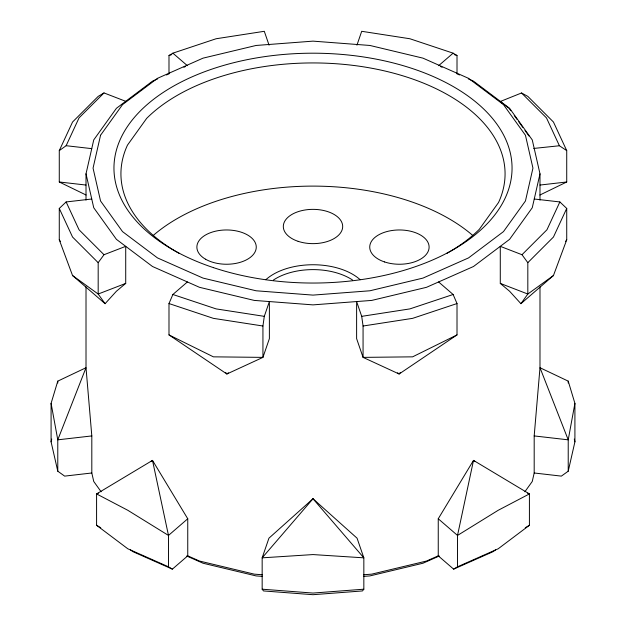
<?xml version="1.0" encoding="UTF-8"?>
<svg xmlns="http://www.w3.org/2000/svg" width="626" height="626" viewBox="0 0 626 626"><rect width="100%" height="100%" fill="white"/><g stroke="black" fill="none" stroke-linecap="round" stroke-linejoin="round"><path stroke-width="0.94" d="M524.885 491.746L532.257 481.472L534.189 472.99L534.189 435.923L539.988 367.72L539.988 286.849M168.989 334.918L213.403 356.843L262.936 357.383L262.936 326.013L264.297 316.349L269.383 301.56L269.383 338.627L262.936 357.383L226.878 374.004L168.989 334.918L168.989 303.547L172.878 294.486L187.393 281.958M534.189 435.923L568.22 439.835L539.988 367.72L568.22 381.132L574.911 403.355L568.22 439.835L568.22 471.206L561.35 476.12L534.189 472.99M86.012 200.132L86.012 173.825L93.743 139.903L116.42 108.298L152.494 81.161L157.729 78.837M86.012 286.849L86.012 367.72L91.811 435.923L91.811 472.99L64.65 476.12L57.78 471.206L51.089 441.854L51.723 439.053M468.271 78.837L473.506 81.161L509.58 108.298L532.257 139.903L539.988 173.825L532.257 207.746L509.58 239.351L473.506 266.496L426.494 287.318L371.75 300.41L313 304.878L254.25 300.41L199.506 287.318L152.494 266.496L116.42 239.351L93.743 207.746L86.012 173.825M568.22 471.206L574.911 441.854L574.911 403.355M51.089 441.854L51.089 403.355L57.78 381.132L86.012 367.72L57.78 439.835L57.78 471.206M356.937 45.166L361.703 31.3L409.905 38.757L453.122 53.163L457.011 55.503L457.011 73.563M520.918 303.688L527.82 294.032L527.82 262.67L521.998 254.719L500.284 246.339L500.284 283.406L509.58 291.231L520.918 303.688L553.454 275.526L566.726 239.797L566.726 208.435L559.863 201.948L534.244 199.005M86.067 195.007L59.274 181.986L59.274 150.623L72.546 122.023L98.18 96.388L104.002 92.93L125.716 101.31M59.274 150.623L66.137 145.709L79.048 117.876L104.002 92.93M559.863 201.948L546.952 229.773L521.998 254.719M566.726 208.435L553.454 237.035L527.82 262.67M438.247 518.774L473.506 460.384L529.416 493.922L529.416 525.284L498.202 548.775L457.52 566.796L453.631 569.144L438.247 555.841L438.247 518.774L457.52 535.433L457.52 566.796M565.599 241.378L566.726 239.797M105.082 303.688L98.18 294.032L98.18 262.67L104.002 254.719L125.716 246.339L125.716 283.406L116.42 291.231L105.082 303.688L72.546 275.526L59.274 239.797L59.274 208.435L66.137 201.948L91.756 199.005M400.311 372.493L399.122 374.004L363.064 357.383L356.617 338.627L356.617 301.56L361.703 316.349L363.064 326.013L363.064 357.383L412.597 356.843L457.011 334.918L457.011 303.547L453.122 294.486L438.607 281.958M363.839 589.199L362.47 590.936L313 594.7L263.53 590.936L262.161 589.199L262.161 557.836L268.937 538.188L313 498.765L357.063 538.188L363.839 557.836L363.839 589.199L313 593.065L262.161 589.199M187.753 518.774L168.48 535.433L168.48 566.796L172.369 569.144L187.753 555.841L187.753 518.774L152.494 460.384L96.584 493.922L96.584 525.284L127.798 548.775L168.48 566.796M438.607 65.699L453.122 53.163M150.991 461.628L152.494 460.384L168.48 535.433L127.798 510.284L96.584 493.922L98.384 493.225M228.396 372.799L226.878 374.004L225.689 372.493M495.557 549.847L493.218 551.6L453.631 569.144M553.454 275.526L527.82 294.032L500.284 283.406M457.011 334.918L399.122 374.004L397.604 372.799M168.989 73.563L168.989 55.503L172.878 53.163L216.095 38.757L264.297 31.3L269.063 45.166M525.261 527.757L529.416 525.284M539.933 195.007L566.726 181.986L566.726 150.623L553.454 122.023L527.82 96.388L521.544 92.977L500.111 101.569M166.453 74.971L169.075 73.813M183.903 67.24L185.648 66.466M438.247 555.841L426.494 561.045L371.75 574.144L363.487 574.77M439.311 555.99L422.973 563.228L369.927 575.912L363.495 576.405M125.716 283.406L98.18 294.032L72.546 275.526M168.989 55.503L171.767 54.579M453.122 294.486L409.905 308.892L361.703 316.349M457.011 303.547L412.597 318.352L363.064 326.013M91.811 435.923L57.78 439.835L51.089 403.355M566.726 150.623L559.409 145.756L533.735 148.44M539.98 185.053L566.726 181.986M262.513 574.77L254.25 574.144L199.506 561.045L187.753 555.841M262.505 576.405L256.073 575.912L203.027 563.228L186.689 555.99M66.137 145.709L91.756 148.644M59.274 181.986L86.02 185.053M264.297 316.349L216.095 308.892L172.878 294.486M262.936 326.013L213.403 318.352L168.989 303.547M454.233 54.579L457.011 55.503M527.616 493.225L529.416 493.922L498.202 510.284L457.52 535.433L473.506 460.384L475.009 461.628M440.352 66.466L442.097 67.24M456.925 73.813L459.547 74.971M172.369 569.144L132.782 551.6L130.443 549.847M96.584 525.284L100.739 527.757M500.863 102.132L509.126 108.353L510.832 110.724M172.878 53.163L187.393 65.699M521.544 92.977L546.498 117.931L559.409 145.756M104.002 254.719L79.048 229.773L66.137 201.948M98.18 262.67L72.546 237.035L59.274 208.435M514.228 115.466L517.068 119.417M518.766 121.78L522.733 127.313M525.003 130.474L528.97 136.006M59.274 239.797L60.401 241.378M101.115 491.746L93.743 481.472L91.811 472.99M574.277 439.053L574.911 441.854M568.22 381.132L568.22 383.034M539.988 173.825L539.988 200.132M57.78 381.132L57.78 383.034M446.448 253.577A192.065 110.888 0 0 0 479.336 229.272L498.523 202.527A192.065 110.888 0 0 0 386.5 71.38A192.065 110.888 0 0 0 146.664 118.377L127.477 145.122A192.065 110.888 0 0 0 179.552 253.577M273.421 280.041A52.381 30.244 0 0 1 352.579 280.041M265.87 279.681A55.87 32.262 0 0 1 360.13 279.681M153.268 235.423A192.065 110.888 0 0 1 472.732 235.423M100.551 135.255L93.055 168.12L100.551 200.985L122.524 231.612L157.478 257.912L203.027 278.093L256.073 290.777L313 295.104L369.927 290.777L422.973 278.093L468.522 257.912L503.476 231.612L525.449 200.985L532.945 168.12L525.449 135.255L503.476 104.628L468.522 78.328L422.973 58.148L369.927 45.463L313 41.136L256.073 45.463L203.027 58.148L157.478 78.328L122.524 104.628L100.551 135.255M313 498.765L262.161 557.836L313 554.573L363.839 557.836L313 498.765M205.586 259.227A29.68 17.137 0 0 0 255.244 251.542A29.68 17.137 0 0 0 218.889 230.548A29.68 17.137 0 0 0 205.586 259.227M298.156 241.339A29.68 17.137 0 0 0 342.68 226.495A29.68 17.137 0 0 0 298.156 211.658A29.68 17.137 0 0 0 298.156 241.339M384.583 261.95A29.68 17.137 0 0 0 429.107 247.106A29.68 17.137 0 0 0 384.583 232.262A29.68 17.137 0 0 0 384.583 261.95M213.474 267.646A199.052 114.926 0 0 0 512.052 168.12A199.052 114.926 0 0 0 213.474 68.594A199.052 114.926 0 0 0 213.474 267.646"/></g></svg>
